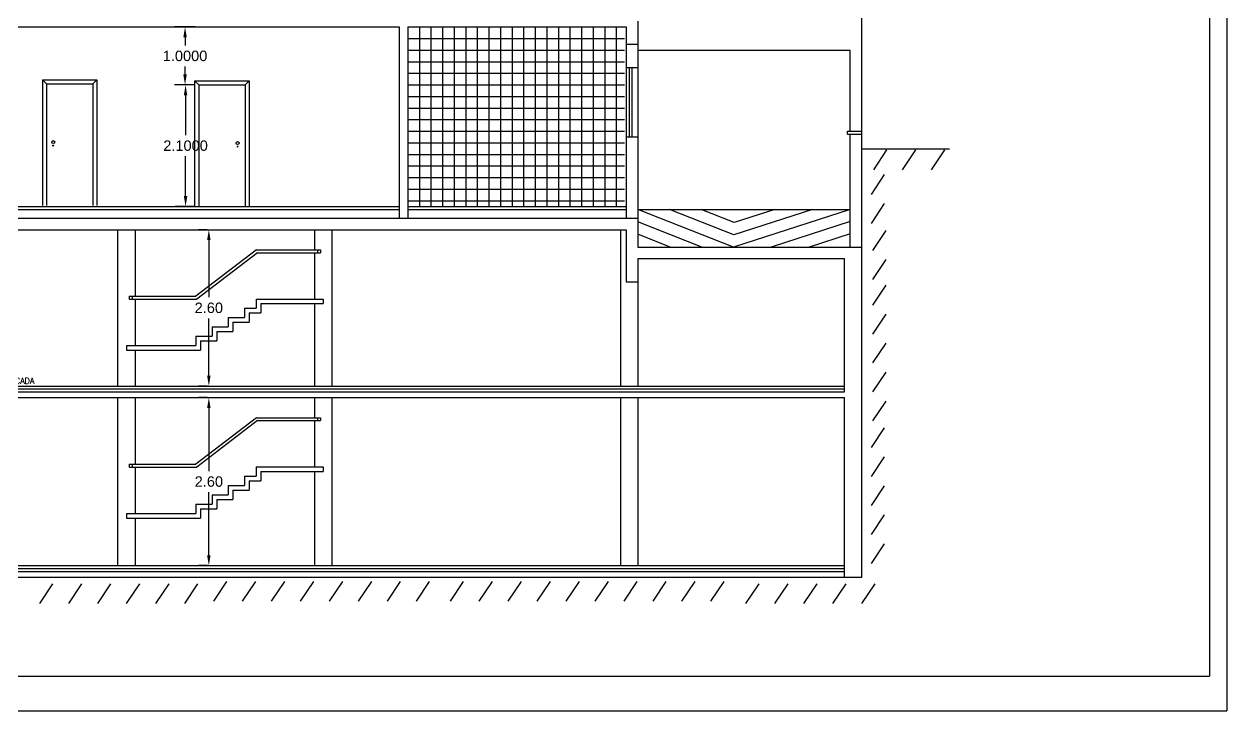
# Model space of a CAD drawing. Header units: millimetres. Extents: x 2200 to 2403, y 2380 to 2511.
# Drawn here: x 2258.9 to 2279.67, y 2459.42 to 2471.28 of the extents above; entities that cross this region are included whole.
import ezdxf

# ---------------------------------------------------------------- set-up
doc = ezdxf.new("R2010")
doc.units = ezdxf.units.MM
doc.styles.add('ROMAND', font='romand', dxfattribs={"height": 0.1})
doc.styles.get("Standard").update_dxf_attribs({"font": 'arial.ttf'})
doc.dimstyles.get("Standard").update_dxf_attribs({"dimtxt": 0.18, "dimasz": 0.18, "dimexe": 0.18, "dimexo": 0.0625, "dimgap": 0.09, "dimtad": 0, "dimtih": 1, "dimtoh": 1, "dimdec": 4, "dimzin": 0, "dimdsep": 46, "dimtxsty": 'Standard', "dimcen": 0.09, "dimadec": 0, "dimazin": 0, "dimtfac": 1, "dimtdec": 4, "dimtofl": 0, "dimtmove": 0, "dimatfit": 3, "dimfxl": 1, "dimtolj": 1, "dimtzin": 0, "dimarcsym": 0})

# ---------------------------------------------------------------- blocks, each defined once
blk = doc.blocks.new('*D729')
at = {"color": 0, "lineweight": -2, "transparency": 16777216}
for p, q in [((2262.059, 2467.727), (2261.907, 2467.727)), ((2262.087, 2467.547), (2262.087, 2466.559)), ((2262.087, 2465.207), (2262.087, 2466.195)), ((2262.059, 2465.027), (2261.907, 2465.027))]:
    blk.add_line(p, q, dxfattribs=at)
at = {"color": 0, "transparency": 16777216}
for points in [[(2262.057, 2467.547), (2262.117, 2467.547), (2262.087, 2467.727)], [(2262.057, 2465.207), (2262.117, 2465.207), (2262.087, 2465.027)]]:
    blk.add_solid(points, dxfattribs=at)
at = {"layer": 'DEFPOINTS', "color": 0, "transparency": 16777216}
for p in [(2262.087, 2467.727), (2262.122, 2467.727), (2262.122, 2465.027)]:
    blk.add_point(p, dxfattribs=at)
at = {"color": 0, "transparency": 16777216, "insert": (2262.087, 2466.377), "char_height": 0.18, "attachment_point": 5}
blk.add_mtext('\\A1;2.60', dxfattribs=at)
blk = doc.blocks.new('*D730')
at = {"color": 0, "lineweight": -2, "transparency": 16777216}
for p, q in [((2262.059, 2464.827), (2261.907, 2464.827)), ((2262.087, 2464.647), (2262.087, 2463.559)), ((2262.087, 2462.107), (2262.087, 2463.195)), ((2262.059, 2461.927), (2261.907, 2461.927))]:
    blk.add_line(p, q, dxfattribs=at)
at = {"color": 0, "transparency": 16777216}
for points in [[(2262.057, 2464.647), (2262.117, 2464.647), (2262.087, 2464.827)], [(2262.057, 2462.107), (2262.117, 2462.107), (2262.087, 2461.927)]]:
    blk.add_solid(points, dxfattribs=at)
at = {"layer": 'DEFPOINTS', "color": 0, "transparency": 16777216}
for p in [(2262.087, 2464.827), (2262.122, 2464.827), (2262.122, 2461.927)]:
    blk.add_point(p, dxfattribs=at)
at = {"color": 0, "transparency": 16777216, "insert": (2262.087, 2463.377), "char_height": 0.18, "attachment_point": 5}
blk.add_mtext('\\A1;2.60', dxfattribs=at)
blk = doc.blocks.new('*D765')
at = {"color": 0, "lineweight": -2, "transparency": 16777216}
for p, q in [((2261.849, 2470.227), (2261.505, 2470.227)), ((2261.685, 2470.047), (2261.685, 2469.359)), ((2261.685, 2468.307), (2261.685, 2468.995)), ((2261.849, 2468.127), (2261.505, 2468.127))]:
    blk.add_line(p, q, dxfattribs=at)
at = {"color": 0, "transparency": 16777216}
for points in [[(2261.655, 2470.047), (2261.715, 2470.047), (2261.685, 2470.227)], [(2261.655, 2468.307), (2261.715, 2468.307), (2261.685, 2468.127)]]:
    blk.add_solid(points, dxfattribs=at)
at = {"layer": 'DEFPOINTS', "color": 0, "transparency": 16777216}
for p in [(2261.685, 2470.227), (2261.912, 2470.227), (2261.912, 2468.127)]:
    blk.add_point(p, dxfattribs=at)
at = {"color": 0, "transparency": 16777216, "insert": (2261.685, 2469.177), "char_height": 0.18, "attachment_point": 5}
blk.add_mtext('\\A1;2.1000', dxfattribs=at)
blk = doc.blocks.new('*D766')
at = {"color": 0, "lineweight": -2, "transparency": 16777216}
for p, q in [((2261.849, 2471.227), (2261.496, 2471.227)), ((2261.676, 2471.047), (2261.676, 2470.909)), ((2261.676, 2470.407), (2261.676, 2470.545)), ((2261.849, 2470.227), (2261.496, 2470.227))]:
    blk.add_line(p, q, dxfattribs=at)
at = {"color": 0, "transparency": 16777216}
for points in [[(2261.646, 2471.047), (2261.706, 2471.047), (2261.676, 2471.227)], [(2261.646, 2470.407), (2261.706, 2470.407), (2261.676, 2470.227)]]:
    blk.add_solid(points, dxfattribs=at)
at = {"layer": 'DEFPOINTS', "color": 0, "transparency": 16777216}
for p in [(2261.676, 2471.227), (2261.912, 2471.227), (2261.912, 2470.227)]:
    blk.add_point(p, dxfattribs=at)
at = {"color": 0, "transparency": 16777216, "insert": (2261.676, 2470.727), "char_height": 0.18, "attachment_point": 5}
blk.add_mtext('\\A1;1.0000', dxfattribs=at)

msp = doc.modelspace()

# ---------------------------------------------------------------- linework, layer by layer
at = {"color": 1}
for p, q in [((2279.66696, 2510.76758), (2279.66696, 2459.41758)), ((2269.34243, 2470.52723), (2269.34243, 2469.32723)), ((2269.39243, 2470.52723), (2269.39243, 2469.32723)), ((2271.14735, 2467.42723), (2269.49243, 2468.07723)), ((2271.15396, 2467.63951), (2270.0395, 2468.07723)), ((2271.16056, 2467.85179), (2270.58658, 2468.07723)), ((2273.16243, 2468.07723), (2271.14735, 2467.42723)), ((2272.51094, 2468.07723), (2271.15396, 2467.63951)), ((2271.85946, 2468.07723), (2271.16056, 2467.85179)), ((2270.60027, 2467.42723), (2269.49243, 2467.86236)), ((2273.16243, 2467.86709), (2271.79883, 2467.42723)), ((2270.0532, 2467.42723), (2269.49243, 2467.64749)), ((2273.16243, 2467.65694), (2272.45031, 2467.42723)), ((2262.91135, 2467.37982), (2261.86243, 2466.57652)), ((2262.91135, 2467.37982), (2264.01243, 2467.37982)), ((2263.96243, 2467.37982), (2263.96243, 2467.32982)), ((2264.01243, 2467.37982), (2264.01243, 2467.32982)), ((2262.92829, 2467.32982), (2261.87937, 2466.52652)), ((2262.92829, 2467.32982), (2264.01243, 2467.32982)), ((2260.71243, 2466.57652), (2261.86243, 2466.57652)), ((2260.71243, 2466.57652), (2260.71243, 2466.52652)), ((2260.71243, 2466.52652), (2261.87937, 2466.52652)), ((2260.76243, 2466.57652), (2260.76243, 2466.52652)), ((2262.90243, 2466.52982), (2264.06243, 2466.52982)), ((2262.90243, 2466.52982), (2262.90243, 2466.36982)), ((2264.06243, 2466.52982), (2264.06243, 2466.44982)), ((2262.70243, 2466.36982), (2262.70243, 2466.20982)), ((2262.70243, 2466.36982), (2262.90243, 2466.36982)), ((2262.98243, 2466.44982), (2264.06243, 2466.44982)), ((2262.98243, 2466.44982), (2262.98243, 2466.28982)), ((2262.42243, 2466.20982), (2262.42243, 2466.04872)), ((2262.42243, 2466.20982), (2262.70243, 2466.20982)), ((2262.50243, 2466.12982), (2262.50243, 2465.96872)), ((2262.50243, 2466.12982), (2262.78243, 2466.12982)), ((2262.78243, 2466.28982), (2262.98243, 2466.28982)), ((2262.78243, 2466.28982), (2262.78243, 2466.12982)), ((2262.14243, 2466.04872), (2262.42243, 2466.04872)), ((2262.14243, 2466.04872), (2262.14243, 2465.88762)), ((2262.22243, 2465.96872), (2262.22243, 2465.80762)), ((2262.22243, 2465.96872), (2262.50243, 2465.96872)), ((2260.66243, 2465.72652), (2261.86243, 2465.72652)), ((2260.66243, 2465.72652), (2260.66243, 2465.64652)), ((2261.86243, 2465.88762), (2261.86243, 2465.72652)), ((2261.86243, 2465.88762), (2262.14243, 2465.88762)), ((2261.94243, 2465.80762), (2261.94243, 2465.64652)), ((2261.94243, 2465.80762), (2262.22243, 2465.80762)), ((2260.66243, 2465.64652), (2261.86243, 2465.64652)), ((2261.86243, 2465.64652), (2261.94243, 2465.64652)), ((2262.91135, 2464.47982), (2261.86243, 2463.67652)), ((2262.91135, 2464.47982), (2264.01243, 2464.47982)), ((2263.96243, 2464.47982), (2263.96243, 2464.42982)), ((2264.01243, 2464.47982), (2264.01243, 2464.42982)), ((2262.92829, 2464.42982), (2261.87937, 2463.62652)), ((2262.92829, 2464.42982), (2264.01243, 2464.42982)), ((2260.71243, 2463.67652), (2261.86243, 2463.67652)), ((2260.71243, 2463.67652), (2260.71243, 2463.62652)), ((2260.71243, 2463.62652), (2261.87937, 2463.62652)), ((2260.76243, 2463.67652), (2260.76243, 2463.62652)), ((2262.90243, 2463.62982), (2264.06243, 2463.62982)), ((2262.90243, 2463.62982), (2262.90243, 2463.46982)), ((2264.06243, 2463.62982), (2264.06243, 2463.54982)), ((2262.70243, 2463.46982), (2262.70243, 2463.30982)), ((2262.70243, 2463.46982), (2262.90243, 2463.46982)), ((2262.98243, 2463.54982), (2264.06243, 2463.54982)), ((2262.98243, 2463.54982), (2262.98243, 2463.38982)), ((2262.42243, 2463.30982), (2262.70243, 2463.30982)), ((2262.42243, 2463.30982), (2262.42243, 2463.14872)), ((2262.50243, 2463.22982), (2262.78243, 2463.22982)), ((2262.50243, 2463.22982), (2262.50243, 2463.06872)), ((2262.78243, 2463.38982), (2262.78243, 2463.22982)), ((2262.78243, 2463.38982), (2262.98243, 2463.38982)), ((2262.14243, 2463.14872), (2262.14243, 2462.98762)), ((2262.14243, 2463.14872), (2262.42243, 2463.14872)), ((2262.22243, 2463.06872), (2262.50243, 2463.06872)), ((2262.22243, 2463.06872), (2262.22243, 2462.90762)), ((2260.66243, 2462.82652), (2261.86243, 2462.82652)), ((2260.66243, 2462.82652), (2260.66243, 2462.74652)), ((2261.86243, 2462.98762), (2262.14243, 2462.98762)), ((2261.86243, 2462.98762), (2261.86243, 2462.82652)), ((2261.94243, 2462.90762), (2262.22243, 2462.90762)), ((2261.94243, 2462.90762), (2261.94243, 2462.74652)), ((2260.66243, 2462.74652), (2261.86243, 2462.74652)), ((2261.86243, 2462.74652), (2261.94243, 2462.74652)), ((2248.41243, 2459.41758), (2279.66696, 2459.41758))]:
    msp.add_line(p, q, dxfattribs=at)
for p, q in [((2279.36696, 2510.46758), (2279.36696, 2460.01758)), ((2269.49243, 2471.32723), (2269.49243, 2470.52723)), ((2255.43243, 2471.22723), (2265.37243, 2471.22723)), ((2265.37243, 2471.22723), (2265.37243, 2467.92723)), ((2265.52243, 2471.22723), (2265.52243, 2467.92723)), ((2265.52243, 2471.22723), (2269.29243, 2471.22723)), ((2269.29243, 2471.22723), (2269.29243, 2470.52723)), ((2269.29243, 2470.92723), (2269.49243, 2470.92723)), ((2269.29243, 2470.52723), (2269.49243, 2470.52723)), ((2269.29243, 2469.32723), (2269.49243, 2469.32723)), ((2269.29243, 2469.32723), (2269.29243, 2467.92723)), ((2269.49243, 2469.32723), (2269.49243, 2467.42723)), ((2273.36243, 2469.12168), (2274.87749, 2469.12168)), ((2251.36243, 2467.92723), (2269.49243, 2467.92723)), ((2251.66243, 2467.72723), (2269.29243, 2467.72723)), ((2269.29243, 2467.72723), (2269.29243, 2466.82723)), ((2269.49243, 2467.42723), (2273.36243, 2467.42723)), ((2269.49243, 2467.22723), (2273.06243, 2467.22723)), ((2269.49243, 2467.22723), (2269.49243, 2466.82723)), ((2273.06243, 2464.92723), (2273.06243, 2467.22723)), ((2269.29243, 2466.82723), (2269.49243, 2466.82723)), ((2251.66243, 2464.92723), (2273.06243, 2464.92723)), ((2251.66243, 2464.82723), (2273.06243, 2464.82723)), ((2273.06243, 2461.72723), (2273.06243, 2464.82723)), ((2251.66243, 2461.82723), (2273.06243, 2461.82723)), ((2251.36243, 2461.72723), (2273.36243, 2461.72723)), ((2248.71243, 2460.01758), (2279.36696, 2460.01758))]:
    msp.add_line(p, q)
at = {"color": 4}
for p, q in [((2273.36243, 2469.37723), (2273.36243, 2471.82723)), ((2265.72243, 2471.22723), (2265.72243, 2468.12723)), ((2265.92243, 2471.22723), (2265.92243, 2468.12723)), ((2266.12243, 2471.22723), (2266.12243, 2468.12723)), ((2266.32243, 2471.22723), (2266.32243, 2468.12723)), ((2266.52243, 2471.22723), (2266.52243, 2468.12723)), ((2266.72243, 2471.22723), (2266.72243, 2468.12723)), ((2266.92243, 2471.22723), (2266.92243, 2468.12723)), ((2267.12243, 2471.22723), (2267.12243, 2468.12723)), ((2267.32243, 2471.22723), (2267.32243, 2468.12723)), ((2267.52243, 2471.22723), (2267.52243, 2468.12723)), ((2267.72243, 2471.22723), (2267.72243, 2468.12723)), ((2267.92243, 2471.22723), (2267.92243, 2468.12723)), ((2268.12243, 2471.22723), (2268.12243, 2468.12723)), ((2268.32243, 2471.22723), (2268.32243, 2468.12723)), ((2268.52243, 2471.22723), (2268.52243, 2468.12723)), ((2268.72243, 2471.22723), (2268.72243, 2468.12723)), ((2268.92243, 2471.22723), (2268.92243, 2468.12723)), ((2269.12243, 2471.22723), (2269.12243, 2468.12723)), ((2265.52243, 2471.02723), (2269.26243, 2471.02723)), ((2265.52243, 2470.82723), (2269.26243, 2470.82723)), ((2269.49243, 2470.82723), (2273.16243, 2470.82723)), ((2273.16243, 2469.42723), (2273.16243, 2470.82723)), ((2265.52243, 2470.62723), (2269.26243, 2470.62723)), ((2269.29243, 2470.52723), (2269.29243, 2469.32723)), ((2269.49243, 2470.52723), (2269.49243, 2469.32723)), ((2259.21287, 2470.31454), (2259.28287, 2470.24454)), ((2259.21287, 2470.31454), (2260.15287, 2470.31454)), ((2259.21287, 2470.31454), (2259.21287, 2468.14454)), ((2260.15287, 2470.31454), (2260.08287, 2470.24454)), ((2260.15287, 2470.31454), (2260.15287, 2468.14454)), ((2261.84152, 2470.29723), (2261.91152, 2470.22723)), ((2261.84152, 2470.29723), (2262.78152, 2470.29723)), ((2261.84152, 2470.29723), (2261.84152, 2468.12723)), ((2262.78152, 2470.29723), (2262.71152, 2470.22723)), ((2262.78152, 2470.29723), (2262.78152, 2468.12723)), ((2265.52243, 2470.42723), (2269.26243, 2470.42723)), ((2259.28287, 2470.24454), (2260.08287, 2470.24454)), ((2259.28287, 2470.24454), (2259.28287, 2468.14454)), ((2260.08287, 2470.24454), (2260.08287, 2468.14454)), ((2261.91152, 2470.22723), (2262.71152, 2470.22723)), ((2261.91152, 2470.22723), (2261.91152, 2468.12723)), ((2262.71152, 2470.22723), (2262.71152, 2468.12723)), ((2265.52243, 2470.22723), (2269.26243, 2470.22723)), ((2265.52243, 2470.02723), (2269.26243, 2470.02723)), ((2265.52243, 2469.82723), (2269.26243, 2469.82723)), ((2265.52243, 2469.62723), (2269.26243, 2469.62723)), ((2265.52243, 2469.42723), (2269.26243, 2469.42723)), ((2265.52243, 2469.22723), (2269.26243, 2469.22723)), ((2273.11243, 2469.42723), (2273.36243, 2469.42723)), ((2273.11243, 2469.37723), (2273.11243, 2469.42723)), ((2273.11243, 2469.37723), (2273.16243, 2469.37723)), ((2265.52243, 2469.02723), (2269.26243, 2469.02723)), ((2273.78967, 2469.10369), (2273.56115, 2468.76204)), ((2274.28967, 2469.10369), (2274.06115, 2468.76204)), ((2274.78967, 2469.10369), (2274.56115, 2468.76204)), ((2265.52243, 2468.82723), (2269.26243, 2468.82723)), ((2265.52243, 2468.62723), (2269.26243, 2468.62723)), ((2273.75041, 2468.67796), (2273.5219, 2468.3363)), ((2265.52243, 2468.42723), (2269.26243, 2468.42723)), ((2265.52243, 2468.22723), (2269.26243, 2468.22723)), ((2251.56243, 2468.07723), (2265.37243, 2468.07723)), ((2255.23243, 2468.12723), (2265.37243, 2468.12723)), ((2265.52243, 2468.12723), (2269.29243, 2468.12723)), ((2265.52243, 2468.07723), (2269.29243, 2468.07723)), ((2273.75041, 2468.17796), (2273.5219, 2467.8363)), ((2273.77522, 2467.71052), (2273.54671, 2467.36886)), ((2273.77522, 2467.21052), (2273.54671, 2466.86886)), ((2273.77522, 2466.76715), (2273.54671, 2466.42549)), ((2273.77522, 2466.26715), (2273.54671, 2465.92549)), ((2273.77522, 2465.76715), (2273.54671, 2465.42549)), ((2273.77522, 2465.26715), (2273.54671, 2464.92549)), ((2251.66243, 2465.02723), (2273.06243, 2465.02723)), ((2251.66243, 2464.97723), (2273.06243, 2464.97723)), ((2273.77522, 2464.76715), (2273.54671, 2464.42549)), ((2273.74929, 2464.30554), (2273.52078, 2463.96389)), ((2273.74929, 2463.80554), (2273.52078, 2463.46389)), ((2273.74929, 2463.30554), (2273.52078, 2462.96389)), ((2273.74929, 2462.80554), (2273.52078, 2462.46389)), ((2273.74929, 2462.30554), (2273.52078, 2461.96389)), ((2251.66243, 2461.92723), (2273.06243, 2461.92723)), ((2251.66243, 2461.87723), (2273.06243, 2461.87723)), ((2259.39006, 2461.6137), (2259.16155, 2461.27204)), ((2259.89006, 2461.6137), (2259.66155, 2461.27204)), ((2260.39006, 2461.6137), (2260.16155, 2461.27204)), ((2260.89006, 2461.6137), (2260.66155, 2461.27204)), ((2261.39354, 2461.6137), (2261.16502, 2461.27204)), ((2261.89354, 2461.6137), (2261.66502, 2461.27204)), ((2262.39354, 2461.65502), (2262.16502, 2461.31337)), ((2262.89354, 2461.65502), (2262.66502, 2461.31337)), ((2263.39354, 2461.65502), (2263.16502, 2461.31337)), ((2263.89354, 2461.65502), (2263.66502, 2461.31337)), ((2264.39354, 2461.65502), (2264.16502, 2461.31337)), ((2264.89354, 2461.65502), (2264.66502, 2461.31337)), ((2265.39354, 2461.65502), (2265.16502, 2461.31337)), ((2265.89354, 2461.65502), (2265.66502, 2461.31337)), ((2266.47971, 2461.65502), (2266.2512, 2461.31337)), ((2266.97971, 2461.65502), (2266.7512, 2461.31337)), ((2267.47971, 2461.65502), (2267.2512, 2461.31337)), ((2267.97971, 2461.65502), (2267.7512, 2461.31337)), ((2268.47971, 2461.65502), (2268.2512, 2461.31337)), ((2268.97971, 2461.65502), (2268.7512, 2461.31337)), ((2269.47971, 2461.65502), (2269.2512, 2461.31337)), ((2269.97971, 2461.65502), (2269.7512, 2461.31337)), ((2270.47971, 2461.65502), (2270.2512, 2461.31337)), ((2270.97971, 2461.65502), (2270.7512, 2461.31337)), ((2271.58483, 2461.6137), (2271.35631, 2461.27204)), ((2272.08483, 2461.6137), (2271.85631, 2461.27204)), ((2272.58483, 2461.6137), (2272.35631, 2461.27204)), ((2273.08483, 2461.6137), (2272.85631, 2461.27204)), ((2273.58483, 2461.6137), (2273.35631, 2461.27204))]:
    msp.add_line(p, q, dxfattribs=at)
at = {"color": 3}
for p, q in [((2273.16243, 2467.42723), (2273.16243, 2469.37723)), ((2273.16243, 2469.37723), (2273.36243, 2469.37723)), ((2273.36243, 2467.42723), (2273.36243, 2469.37723)), ((2260.51243, 2467.72723), (2260.51243, 2465.02723)), ((2260.81243, 2467.72723), (2260.81243, 2466.57652)), ((2263.91243, 2467.72723), (2263.91243, 2467.37982)), ((2264.21243, 2467.72723), (2264.21243, 2465.02723)), ((2269.19243, 2467.72723), (2269.19243, 2465.02723)), ((2263.91243, 2467.32982), (2263.91243, 2466.52982)), ((2269.49243, 2466.82723), (2269.49243, 2465.02723)), ((2260.81243, 2466.52652), (2260.81243, 2465.72652)), ((2263.91243, 2466.44982), (2263.91243, 2465.02723)), ((2260.81243, 2465.64652), (2260.81243, 2465.02723)), ((2260.51243, 2464.82723), (2260.51243, 2461.92723)), ((2260.81243, 2464.82723), (2260.81243, 2463.67652)), ((2263.91243, 2464.82723), (2263.91243, 2464.47982)), ((2264.21243, 2464.82723), (2264.21243, 2461.92723)), ((2269.19243, 2464.82723), (2269.19243, 2461.92723)), ((2269.49243, 2464.82723), (2269.49243, 2461.92723)), ((2263.91243, 2464.42982), (2263.91243, 2463.62982)), ((2260.81243, 2463.62652), (2260.81243, 2462.82652)), ((2263.91243, 2463.54982), (2263.91243, 2461.92723)), ((2260.81243, 2462.74652), (2260.81243, 2461.92723))]:
    msp.add_line(p, q, dxfattribs=at)
at = {"color": 2}
msp.add_line((2269.49243, 2468.07723), (2273.16243, 2468.07723), dxfattribs=at)
at = {"color": 7}
msp.add_line((2273.36243, 2461.72723), (2273.36243, 2467.42723), dxfattribs=at)
at = {"color": 4}
for centre, radius in [((2259.40106, 2469.23945), 0.025), ((2262.58471, 2469.22215), 0.025), ((2259.40106, 2469.17808), 0.00793), ((2262.58471, 2469.16077), 0.00793)]:
    msp.add_circle(centre, radius, dxfattribs=at)

# ---------------------------------------------------------------- texts
at = {"color": 1, "style": 'ROMAND'}
msp.add_text('NIVEL DA CALCADA', height=0.1, dxfattribs=at).set_placement((2257.83485, 2465.06798))

# ---------------------------------------------------------------- dimensions: what is measured, and where the dimension line sits
for p1, p2, distance, picture, middle in [((2261.91152, 2470.22723), (2261.91152, 2471.22723), 0.23589, '*D766', (2261.67563, 2470.72723)), ((2261.91152, 2468.12723), (2261.91152, 2470.22723), 0.22662, '*D765', (2261.68489, 2469.17723))]:
    dim = msp.add_aligned_dim(p1=p1, p2=p2, distance=distance, dimstyle='Standard')
    dim.commit()
    dim.dimension.update_dxf_attribs({"geometry": picture, "text_midpoint": middle})
at = {"color": 1}
for p1, p2, picture, middle in [((2262.12191, 2465.02723), (2262.12191, 2467.72723), '*D729', (2262.08729, 2466.37723)), ((2262.12191, 2461.92723), (2262.12191, 2464.82723), '*D730', (2262.08729, 2463.37723))]:
    dim = msp.add_aligned_dim(p1=p1, p2=p2, distance=0.03463, text='2.60', dimstyle='Standard', dxfattribs=at)
    dim.commit()
    dim.dimension.update_dxf_attribs({"geometry": picture, "text_midpoint": middle})

doc.saveas('drawing.dxf')
